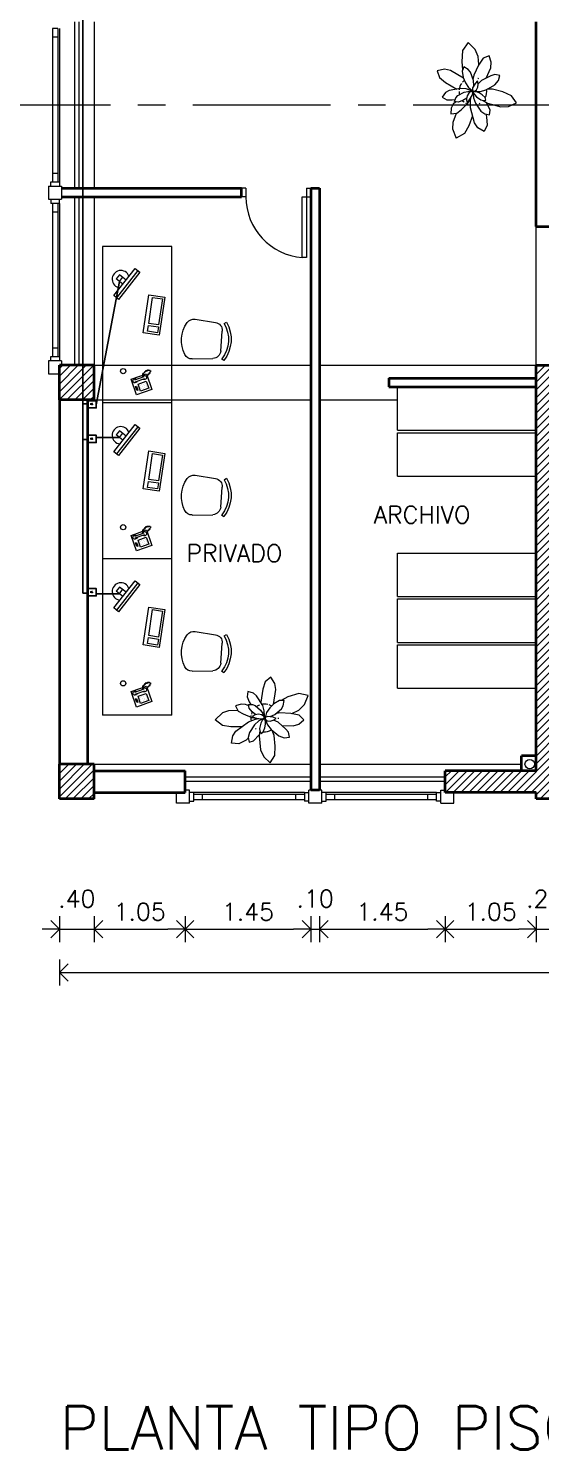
# Model space of a CAD drawing. Extents: x 952 to 1351, y -109 to 188.
# Drawn here: x 1267.89 to 1273.8, y 107.56 to 123.95 of the extents above; entities that cross this region are included whole.
import ezdxf

# ---------------------------------------------------------------- set-up
doc = ezdxf.new("R2010")
doc.units = 0
doc.header["$LTSCALE"] = 0.5
doc.linetypes.add('CENTER', pattern=[50.8, 31.75, -6.35, 6.35, -6.35])
doc.layers.get('0').update_dxf_attribs({"linetype": 'CONTINUOUS'})
doc.layers.get('Defpoints').update_dxf_attribs({"linetype": 'CONTINUOUS'})
for name, color, linetype, lineweight in [('Acotaciones', 9, 'CONTINUOUS', 9), ('Carpintería', 55, 'CONTINUOUS', 20), ('Detalles .05', 243, 'CONTINUOUS', 5), ('Detalles 01', 8, 'CONTINUOUS', 9), ('Equipamiento fijo', 31, 'CONTINUOUS', 13), ('Equipamiento movil', 33, 'CONTINUOUS', 9), ('Muros corte', 7, 'CONTINUOUS', 40), ('Punta 02', 11, 'CONTINUOUS', 20), ('Punta 05', 52, 'CONTINUOUS', 50), ('Tratamiento pisos', 251, 'CONTINUOUS', 9)]:
    doc.layers.add(name, color=color, linetype=linetype, lineweight=lineweight)
doc.layers.add('Cableado', color=100, linetype='CONTINUOUS')
doc.styles.add('Texto 2 mm', font='simplex.shx', dxfattribs={"height": 0.2})
doc.styles.add('Texto 5 mm', font='simplex.shx', dxfattribs={"height": 0.5})
doc.dimstyles.new('Primera línea', dxfattribs={"dimscale": 0, "dimtxt": 0.2, "dimasz": 0.2, "dimexe": 0.15, "dimexo": 0, "dimgap": 0.1, "dimtad": 1, "dimzin": 4, "dimdsep": 46, "dimtxsty": 'Texto 2 mm', "dimblk": 'OPEN90', "dimcen": 2.5, "dimclrd": 256, "dimclre": 256, "dimclrt": 256, "dimadec": 0, "dimazin": 0, "dimtfac": 1, "dimtmove": 2, "dimatfit": 3, "dimldrblk": 'OPEN90', "dimfxl": 1, "dimtolj": 1, "dimtzin": 0, "dimlwd": -1, "dimlwe": -1, "dimarcsym": 0})
doc.dimstyles.new('Segunda línea', dxfattribs={"dimscale": 0, "dimtxt": 0.2, "dimasz": 0.2, "dimexe": 0.15, "dimexo": 0.5, "dimgap": 0.1, "dimtad": 1, "dimzin": 4, "dimdsep": 46, "dimtxsty": 'Texto 2 mm', "dimblk": 'OPEN90', "dimcen": 2.5, "dimclrd": 256, "dimclre": 256, "dimclrt": 256, "dimadec": 0, "dimazin": 0, "dimtfac": 1, "dimtmove": 2, "dimatfit": 3, "dimldrblk": 'OPEN90', "dimfxl": 1, "dimtolj": 1, "dimtzin": 0, "dimlwd": -1, "dimlwe": -1, "dimarcsym": 0})
pattern_1 = [(45, (53.60664, 2.86039), (-0.0449012806, 0.0449012806), [])]

# ---------------------------------------------------------------- blocks, each defined once
blk = doc.blocks.new('Plant1')
for p, q in [((1.24, 11.02), (-0.18, 7.33)), ((2.94, 14.02), (1.24, 11.02)), ((5.75, 15.65), (2.94, 14.02)), ((6.8, 12.64), (5.75, 15.65)), ((6.67, 9.74), (6.8, 12.64)), ((-10.15, 7.82), (-12.56, 7.25)), ((-12.56, 7.25), (-11.81, 4.91)), ((-8.01, 7.41), (-10.15, 7.82)), ((-4.41, 5.37), (-8.01, 7.41)), ((-4.94, 10.5), (-5.47, 8.7)), ((-5.47, 8.7), (-5.1, 7.19)), ((-5.1, 7.19), (-3.73, 3.58)), ((-3.11, 9.8), (-4.94, 10.5)), ((-1.65, 8.27), (-3.11, 9.8)), ((-0.15, 4.91), (-1.65, 8.27)), ((-0.18, 7.33), (-0.36, 5.38)), ((7.53, 5.66), (4.58, 4.62)), ((4.8, 4.93), (6.67, 9.74)), ((9.19, 5.31), (7.53, 5.66)), ((8.7, 3.64), (9.19, 5.31)), ((-15.39, 2.27), (-18.09, -0.04)), ((-12.63, 3.17), (-15.39, 2.27)), ((-9.66, 3.14), (-12.63, 3.17)), ((-11.81, 4.91), (-9.42, 2.94)), ((-9.42, 2.94), (-5.88, 0.9)), ((-3.93, 0.56), (-7.13, -0.21)), ((-5.88, 0.9), (-4.34, 0.46)), ((-2.06, 0.5), (-3.93, 0.56)), ((-2.48, 2.2), (-3.75, 2.12)), ((-3.75, 2.12), (-2.91, 1.21)), ((-3.73, 3.58), (-2.59, 2.19)), ((-2.91, 1.21), (-1.29, 0)), ((-1.34, 2), (-2.48, 2.2)), ((-1.9, 0.46), (-2.06, 0.5)), ((-0.39, 1.34), (-1.34, 2)), ((-0.56, -0.12), (-0.19, 0)), ((-0.12, 0.81), (-0.39, 1.34)), ((-0.19, 0), (-0.12, 0.06)), ((0.25, 2.69), (-0.15, 4.91)), ((-0.06, 0.25), (-0.12, 0.81)), ((-0.12, 0.06), (-0.06, 0.25)), ((-0.11, 0.67), (0.06, 0.81)), ((0.06, 0.81), (0.25, 2.69)), ((0.31, 1.31), (0.12, 0.38)), ((0.12, 0.38), (0.19, 0.25)), ((0.19, 0.25), (0.38, 0.19)), ((0.73, 2.26), (0.31, 1.31)), ((0.38, 0.19), (1.25, 0.44)), ((0.47, 0.22), (0.69, 0)), ((0.69, 0), (2.44, 0)), ((1.6, 3.31), (0.73, 2.26)), ((1.25, 0.44), (2.18, 1.1)), ((2.74, 4.3), (1.6, 3.31)), ((2.18, 1.1), (3.4, 2.61)), ((2.44, 0), (4.43, 0.51)), ((3.75, 4.5), (2.74, 4.3)), ((3.4, 2.61), (3.75, 3.44)), ((3.75, 3.45), (4.8, 4.93)), ((3.75, 3.44), (3.75, 4.5)), ((4.43, 0.51), (7.5, 2.24)), ((7.5, 2.24), (8.7, 3.64)), ((8.78, 3.92), (9.84, 4.12)), ((9.84, 4.12), (12.89, 4.12)), ((13.53, 0.5), (11.66, -0.54)), ((12.89, 4.12), (15.19, 2.69)), ((15.19, 2.69), (13.53, 0.5)), ((-18.09, -0.04), (-15.37, -2.32)), ((-15.37, -2.32), (-11.22, -3.04)), ((-11.22, -3.04), (-8.38, -3)), ((-8.2, -0.91), (-9.38, -2.5)), ((-9.38, -2.5), (-7.87, -3.25)), ((-5.18, -2.97), (-8.45, -7.47)), ((-7.13, -0.21), (-8.2, -0.91)), ((-7.87, -3.25), (-5.44, -3.05)), ((-5.44, -3.05), (-3.38, -2.45)), ((-3.38, -2.45), (-1.56, -1.44)), ((-1.56, -1.44), (-0.5, -0.38)), ((-1.12, -2.44), (-1.55, -4.42)), ((-1.55, -4.42), (-1.12, -8.67)), ((-1.29, 0), (-0.56, -0.12)), ((-0.38, -0.81), (-1.12, -2.44)), ((-0.31, -0.5), (-0.59, -0.46)), ((-0.5, -0.38), (-0.5, -0.12)), ((0.06, -0.62), (-0.38, -0.81)), ((-0.26, -0.76), (-0.31, -0.5)), ((-0.19, -1.81), (-0.07, -0.68)), ((0.01, -3.25), (-0.19, -1.81)), ((0.12, -0.12), (0, -0.44)), ((0, -0.44), (0.12, -1)), ((1.03, -5.66), (0.01, -3.25)), ((0.56, -0.06), (0.12, -0.12)), ((0.12, -1), (0.45, -1.59)), ((0.45, -1.59), (1.43, -2.3)), ((1.53, -0.38), (0.56, -0.06)), ((1.43, -2.3), (2.56, -2.56)), ((3.06, -1.61), (1.53, -0.38)), ((3.19, -1.19), (2.01, -0.77)), ((2.38, -1), (2.23, -0.95)), ((2.32, -2.51), (3.05, -4.05)), ((4.2, -2.28), (2.38, -1)), ((2.56, -2.56), (3.88, -2.56)), ((3.05, -4.05), (3.43, -5.82)), ((3.88, -2.56), (3.06, -1.61)), ((6, -1.48), (3.19, -1.19)), ((6.42, -4.94), (4.2, -2.28)), ((11.66, -0.54), (6, -1.48)), ((7.5, -6.71), (6.42, -4.94)), ((9.02, -0.98), (12.56, -2.76)), ((12.56, -2.76), (15.17, -4.6)), ((15.17, -4.6), (16.61, -7.77)), ((-8.45, -7.47), (-9.18, -9.67)), ((-9.18, -9.67), (-8.88, -12.44)), ((-6.25, -11.82), (-4.21, -9.77)), ((-4.21, -9.77), (-1.41, -5.8)), ((-1.12, -8.67), (-0.57, -10.07)), ((-0.57, -10.07), (1, -11.56)), ((1, -11.56), (2.25, -9.87)), ((1.72, -6.45), (1.03, -5.66)), ((3.06, -7.12), (1.72, -6.45)), ((2.25, -9.87), (2.39, -7.87)), ((2.39, -7.87), (2.32, -6.75)), ((3.43, -5.82), (3.06, -7.12)), ((3.19, -6.68), (4.04, -7.69)), ((4.04, -7.69), (5.41, -8.56)), ((5.41, -8.56), (7.5, -8.88)), ((7.5, -8.88), (7.5, -6.71)), ((7.5, -6.98), (10.72, -8.45)), ((10.72, -8.45), (13.06, -8.78)), ((13.06, -8.78), (16.61, -7.77)), ((-8.88, -12.44), (-6.25, -11.82))]:
    blk.add_line(p, q)
for start, end in [(172.4345, 176.9296), (149.2581, 153.7532), (57.1582, 93.2041), (21.2653, 25.7604), (212.1423, 223.5771), (229.8179, 257.6637), (265.2848, 278.7499), (306.6551, 316.418), (323.0282, 344.4965)]:
    blk.add_arc((0, 0), 5.12, start, end)
blk = doc.blocks.new('_Open90')
at = {"color": 0, "linetype": 'ByBlock', "lineweight": -2}
for p, q in [((0, 0), (-1, 0)), ((-0.5, 0.5), (0, 0)), ((0, 0), (-0.5, -0.5))]:
    blk.add_line(p, q, dxfattribs=at)
blk = doc.blocks.new('*D383')
at = {"layer": 'Acotaciones', "transparency": 16777216}
for p, q in [((1268.652, 113.716), (1268.652, 113.416)), ((1269.702, 113.716), (1269.702, 113.416)), ((1268.852, 113.566), (1269.502, 113.566))]:
    blk.add_line(p, q, dxfattribs=at)
at = {"layer": 'Defpoints', "color": 0, "transparency": 16777216}
for p in [(1268.652, 113.716), (1269.702, 113.716), (1269.702, 113.566)]:
    blk.add_point(p, dxfattribs=at)
at = {"layer": 'Acotaciones', "transparency": 16777216, "xscale": 0.2, "yscale": 0.2, "zscale": 0.2, "rotation": 180}
blk.add_blockref('_Open90', (1268.652, 113.566), dxfattribs=at)
at = {"layer": 'Acotaciones', "transparency": 16777216, "xscale": 0.2, "yscale": 0.2, "zscale": 0.2}
blk.add_blockref('_Open90', (1269.702, 113.566), dxfattribs=at)
at = {"layer": 'Acotaciones', "transparency": 16777216, "insert": (1269.177, 113.766), "char_height": 0.2, "attachment_point": 5, "style": 'Texto 2 mm'}
blk.add_mtext('\\A1;1.05', dxfattribs=at)
blk = doc.blocks.new('*D384')
at = {"layer": 'Acotaciones', "transparency": 16777216}
for p, q in [((1269.702, 113.716), (1269.702, 113.416)), ((1271.152, 113.716), (1271.152, 113.416)), ((1269.902, 113.566), (1270.952, 113.566))]:
    blk.add_line(p, q, dxfattribs=at)
at = {"layer": 'Defpoints', "color": 0, "transparency": 16777216}
for p in [(1269.702, 113.716), (1271.152, 113.716), (1271.152, 113.566)]:
    blk.add_point(p, dxfattribs=at)
at = {"layer": 'Acotaciones', "transparency": 16777216, "xscale": 0.2, "yscale": 0.2, "zscale": 0.2, "rotation": 180}
blk.add_blockref('_Open90', (1269.702, 113.566), dxfattribs=at)
at = {"layer": 'Acotaciones', "transparency": 16777216, "xscale": 0.2, "yscale": 0.2, "zscale": 0.2}
blk.add_blockref('_Open90', (1271.152, 113.566), dxfattribs=at)
at = {"layer": 'Acotaciones', "transparency": 16777216, "insert": (1270.427, 113.766), "char_height": 0.2, "attachment_point": 5, "style": 'Texto 2 mm'}
blk.add_mtext('\\A1;1.45', dxfattribs=at)
blk = doc.blocks.new('*D385')
at = {"layer": 'Acotaciones', "transparency": 16777216}
for p, q in [((1271.252, 113.716), (1271.252, 113.416)), ((1272.702, 113.716), (1272.702, 113.416)), ((1271.452, 113.566), (1272.502, 113.566))]:
    blk.add_line(p, q, dxfattribs=at)
at = {"layer": 'Defpoints', "color": 0, "transparency": 16777216}
for p in [(1271.252, 113.716), (1272.702, 113.716), (1272.702, 113.566)]:
    blk.add_point(p, dxfattribs=at)
at = {"layer": 'Acotaciones', "transparency": 16777216, "xscale": 0.2, "yscale": 0.2, "zscale": 0.2, "rotation": 180}
blk.add_blockref('_Open90', (1271.252, 113.566), dxfattribs=at)
at = {"layer": 'Acotaciones', "transparency": 16777216, "xscale": 0.2, "yscale": 0.2, "zscale": 0.2}
blk.add_blockref('_Open90', (1272.702, 113.566), dxfattribs=at)
at = {"layer": 'Acotaciones', "transparency": 16777216, "insert": (1271.977, 113.766), "char_height": 0.2, "attachment_point": 5, "style": 'Texto 2 mm'}
blk.add_mtext('\\A1;1.45', dxfattribs=at)
blk = doc.blocks.new('*D386')
at = {"layer": 'Acotaciones', "transparency": 16777216}
for p, q in [((1272.702, 113.716), (1272.702, 113.416)), ((1273.752, 113.716), (1273.752, 113.416)), ((1272.902, 113.566), (1273.552, 113.566))]:
    blk.add_line(p, q, dxfattribs=at)
at = {"layer": 'Defpoints', "color": 0, "transparency": 16777216}
for p in [(1272.702, 113.716), (1273.752, 113.716), (1273.752, 113.566)]:
    blk.add_point(p, dxfattribs=at)
at = {"layer": 'Acotaciones', "transparency": 16777216, "xscale": 0.2, "yscale": 0.2, "zscale": 0.2, "rotation": 180}
blk.add_blockref('_Open90', (1272.702, 113.566), dxfattribs=at)
at = {"layer": 'Acotaciones', "transparency": 16777216, "xscale": 0.2, "yscale": 0.2, "zscale": 0.2}
blk.add_blockref('_Open90', (1273.752, 113.566), dxfattribs=at)
at = {"layer": 'Acotaciones', "transparency": 16777216, "insert": (1273.227, 113.766), "char_height": 0.2, "attachment_point": 5, "style": 'Texto 2 mm'}
blk.add_mtext('\\A1;1.05', dxfattribs=at)
blk = doc.blocks.new('*D400')
at = {"layer": 'Acotaciones', "transparency": 16777216}
for p, q in [((1268.252, 113.216), (1268.252, 112.916)), ((1296.452, 113.216), (1296.452, 112.916)), ((1268.452, 113.066), (1296.252, 113.066))]:
    blk.add_line(p, q, dxfattribs=at)
at = {"layer": 'Defpoints', "color": 0, "transparency": 16777216}
for p in [(1268.252, 113.716), (1296.452, 113.716), (1296.452, 113.066)]:
    blk.add_point(p, dxfattribs=at)
at = {"layer": 'Acotaciones', "transparency": 16777216, "xscale": 0.2, "yscale": 0.2, "zscale": 0.2, "rotation": 180}
blk.add_blockref('_Open90', (1268.252, 113.066), dxfattribs=at)
at = {"layer": 'Acotaciones', "transparency": 16777216, "xscale": 0.2, "yscale": 0.2, "zscale": 0.2}
blk.add_blockref('_Open90', (1296.452, 113.066), dxfattribs=at)
at = {"layer": 'Acotaciones', "transparency": 16777216, "insert": (1282.352, 113.266), "char_height": 0.2, "attachment_point": 5, "style": 'Texto 2 mm'}
blk.add_mtext('\\A1;28.20', dxfattribs=at)
blk = doc.blocks.new('TELEFONO')
at = {"layer": 'Detalles .05'}
for p, q in [((0.139, 0.134), (-0.098, 0.134)), ((-0.098, 0.134), (-0.098, -0.099)), ((-0.071, 0.089), (-0.071, -0.055)), ((-0.043, 0.089), (-0.043, -0.055)), ((0.108, 0.063), (0, 0.063)), ((0, 0.063), (0, -0.063)), ((0.081, 0.108), (0.023, 0.108)), ((0.023, 0.108), (0.023, 0.094)), ((0.023, 0.094), (0.081, 0.094)), ((0.027, 0.041), (0.027, 0.041)), ((0.027, 0.014), (0.027, 0.014)), ((0.054, 0.041), (0.054, 0.041)), ((0.054, 0.014), (0.054, 0.014)), ((0.081, 0.094), (0.081, 0.108)), ((0.081, 0.041), (0.081, 0.041)), ((0.081, 0.014), (0.081, 0.014)), ((0.108, -0.063), (0.108, 0.063)), ((0.139, -0.099), (0.139, 0.134)), ((-0.129, -0.104), (-0.147, -0.11)), ((-0.129, -0.116), (-0.147, -0.121)), ((-0.129, -0.127), (-0.147, -0.133)), ((-0.129, -0.139), (-0.147, -0.145)), ((-0.124, -0.093), (-0.141, -0.098)), ((-0.124, -0.15), (-0.141, -0.156)), ((-0.118, -0.081), (-0.135, -0.087)), ((-0.118, -0.162), (-0.135, -0.168)), ((-0.112, -0.07), (-0.129, -0.075)), ((-0.106, -0.058), (-0.124, -0.064)), ((-0.104, -0.17), (-0.122, -0.176)), ((-0.101, -0.047), (-0.118, -0.052)), ((-0.089, -0.156), (-0.106, -0.162)), ((-0.083, -0.145), (-0.101, -0.15)), ((-0.098, -0.099), (0.139, -0.099)), ((-0.078, -0.133), (-0.095, -0.139)), ((-0.072, -0.121), (-0.089, -0.127)), ((-0.067, -0.083), (-0.078, -0.116)), ((0, -0.063), (0.108, -0.063)), ((0.027, -0.013), (0.027, -0.013)), ((0.027, -0.04), (0.027, -0.04)), ((0.054, -0.013), (0.054, -0.013)), ((0.054, -0.04), (0.054, -0.04)), ((0.081, -0.013), (0.081, -0.013)), ((0.081, -0.04), (0.081, -0.04))]:
    blk.add_line(p, q, dxfattribs=at)
for centre, start, end in [((-0.057, 0.089), 298.4915, 241.5085), ((-0.057, -0.055), 118.4915, 61.5085)]:
    blk.add_arc(centre, 0.0302, start, end, dxfattribs=at)
blk = doc.blocks.new('RECTANG')
for p, q in [((1, 1), (0, 1)), ((0, 1), (0, 0)), ((1, 0), (1, 1)), ((0, 0), (1, 0))]:
    blk.add_line(p, q)
blk = doc.blocks.new('KEYBOARD', base_point=(60, 294))
for p, xscale, yscale, zscale in [((60, 294), 19, 8, 19), ((61, 295), 13, 5, 13), ((75, 295), 3, 5, 3)]:
    blk.add_blockref('RECTANG', p, dxfattribs=dict(xscale=xscale, yscale=yscale, zscale=zscale))
blk = doc.blocks.new('silla compu')
for p, q in [((-0.198, 0.131), (-0.215, -0.107)), ((0.255, 0.058), (0.197, -0.173)), ((-0.225, -0.207), (-0.247, -0.23)), ((0.092, -0.242), (-0.137, -0.206)), ((0.175, -0.271), (0.188, -0.3))]:
    blk.add_line(p, q)
for centre, radius, start, end in [((-0.105, 0.124), 0.0936, 112.4967, 175.8734), ((-0.005, -0.116), 0.354, 49.3107, 112.4967), ((0.175, 0.085), 0.0838, 341.6928, 53.5518), ((-0.122, -0.113), 0.0936, 175.8734, 260.9037), ((0.022, 0.055), 0.392, 226.6455, 295.1618), ((0.022, 0.055), 0.361, 226.6972, 295.1102), ((0.098, -0.138), 0.105, 266.1879, 340.6498)]:
    blk.add_arc(centre, radius, start, end)

msp = doc.modelspace()

# ---------------------------------------------------------------- hatches: boundary and pattern name
at = {"layer": 'Detalles 01'}
h = msp.add_hatch(dxfattribs=at)
h.set_pattern_fill('ANSI31,_O', color=256, scale=0.02)
h.set_pattern_definition(pattern_1)
h.paths.add_polyline_path([(1268.652, 120.066), (1268.252, 120.066), (1268.252, 119.666), (1268.652, 119.666)])
h = msp.add_hatch(dxfattribs=at)
h.set_pattern_fill('ANSI31,_O', color=256, scale=0.02)
h.set_pattern_definition(pattern_1)
h.paths.add_polyline_path([(1275.252, 117.041), (1274.002, 117.041), (1274.002, 120.066), (1273.752, 120.066), (1273.752, 115.391), (1272.702, 115.391), (1272.702, 115.141), (1273.752, 115.141), (1273.752, 115.066), (1274.002, 115.066), (1274.002, 116.791), (1275.252, 116.791)])
h.paths.add_polyline_path([(1279.752, 120.066), (1279.502, 120.066), (1279.502, 117.041), (1278.252, 117.041), (1278.252, 116.791), (1279.502, 116.791), (1279.502, 115.066), (1279.752, 115.066), (1279.752, 115.141), (1280.802, 115.141), (1280.802, 115.391), (1279.752, 115.391)])
h = msp.add_hatch(dxfattribs=at)
h.set_pattern_fill('ANSI31,_O', color=256, scale=0.02)
h.set_pattern_definition(pattern_1)
h.paths.add_polyline_path([(1268.652, 115.466), (1268.252, 115.466), (1268.252, 115.066), (1268.652, 115.066)])

# ---------------------------------------------------------------- linework, layer by layer
at = {"layer": 'Acotaciones'}
for p, q in [((1268.252, 113.716), (1268.252, 113.416)), ((1268.252, 113.566), (1268.052, 113.566)), ((1268.152, 113.666), (1268.252, 113.566)), ((1268.252, 113.566), (1268.152, 113.466)), ((1268.252, 113.566), (1268.652, 113.566)), ((1271.152, 113.566), (1271.252, 113.566)), ((1273.752, 113.566), (1274.252, 113.566))]:
    msp.add_line(p, q, dxfattribs=at)
at = {"layer": 'Cableado'}
for p, q in [((1268.521, 128.226), (1268.521, 117.439)), ((1268.944, 121.032), (1268.677, 119.611)), ((1268.521, 119.619), (1268.577, 119.619)), ((1268.521, 119.21), (1268.577, 119.21)), ((1268.944, 119.232), (1268.677, 119.232)), ((1268.521, 117.439), (1268.577, 117.439)), ((1268.944, 117.432), (1268.677, 117.432))]:
    msp.add_line(p, q, dxfattribs=at)
for points in [[(1268.577, 119.657), (1268.677, 119.657), (1268.677, 119.573), (1268.577, 119.573)], [(1268.577, 119.259), (1268.677, 119.259), (1268.677, 119.174), (1268.577, 119.174)], [(1268.577, 117.491), (1268.677, 117.491), (1268.677, 117.407), (1268.577, 117.407)]]:
    msp.add_lwpolyline(points, close=True, dxfattribs=at)
at = {"layer": 'Carpintería'}
for p, q in [((1268.172, 123.949), (1268.172, 122.182)), ((1268.232, 123.949), (1268.172, 123.949)), ((1268.232, 123.949), (1268.232, 122.182)), ((1268.232, 123.849), (1268.172, 123.849)), ((1268.172, 122.282), (1268.232, 122.282)), ((1268.127, 122.132), (1268.127, 121.982)), ((1268.127, 122.132), (1268.277, 122.132)), ((1268.152, 122.132), (1268.152, 122.182)), ((1268.152, 122.182), (1268.252, 122.182)), ((1268.252, 122.182), (1268.252, 122.132)), ((1268.277, 122.132), (1268.277, 121.982)), ((1270.402, 122.107), (1270.352, 122.107)), ((1270.402, 122.107), (1270.402, 122.007)), ((1271.102, 122.107), (1271.102, 122.007)), ((1271.102, 122.107), (1271.152, 122.107)), ((1268.127, 121.982), (1268.277, 121.982)), ((1268.152, 121.982), (1268.152, 121.932)), ((1268.252, 121.932), (1268.152, 121.932)), ((1268.172, 121.932), (1268.172, 120.166)), ((1268.232, 121.932), (1268.232, 120.166)), ((1268.252, 121.932), (1268.252, 121.982)), ((1270.402, 122.007), (1270.352, 122.007)), ((1271.052, 121.307), (1271.052, 122.007)), ((1271.052, 122.007), (1271.102, 122.007)), ((1271.102, 122.007), (1271.152, 122.007)), ((1271.102, 122.007), (1271.102, 121.307)), ((1268.232, 121.832), (1268.172, 121.832)), ((1271.102, 121.307), (1271.052, 121.307)), ((1268.172, 120.266), (1268.232, 120.266)), ((1268.277, 120.116), (1268.127, 120.116)), ((1268.127, 120.116), (1268.127, 119.966)), ((1268.152, 120.116), (1268.152, 120.166)), ((1268.152, 120.166), (1268.252, 120.166)), ((1268.252, 120.166), (1268.252, 120.116)), ((1268.277, 120.116), (1268.277, 120.066)), ((1268.127, 119.966), (1268.252, 119.966)), ((1269.602, 115.016), (1269.602, 115.141)), ((1269.752, 115.166), (1269.702, 115.166)), ((1269.752, 115.016), (1269.752, 115.166)), ((1269.802, 115.141), (1269.752, 115.141)), ((1269.752, 115.041), (1269.802, 115.041)), ((1269.802, 115.041), (1269.802, 115.141)), ((1269.802, 115.121), (1271.077, 115.121)), ((1269.802, 115.061), (1271.077, 115.061)), ((1269.902, 115.061), (1269.902, 115.121)), ((1270.977, 115.061), (1270.977, 115.121)), ((1271.077, 115.141), (1271.077, 115.041)), ((1271.077, 115.141), (1271.127, 115.141)), ((1271.127, 115.041), (1271.077, 115.041)), ((1271.127, 115.016), (1271.127, 115.166)), ((1271.152, 115.166), (1271.127, 115.166)), ((1271.277, 115.166), (1271.252, 115.166)), ((1271.277, 115.016), (1271.277, 115.166)), ((1271.327, 115.141), (1271.277, 115.141)), ((1271.277, 115.041), (1271.327, 115.041)), ((1271.327, 115.041), (1271.327, 115.141)), ((1271.327, 115.121), (1272.602, 115.121)), ((1271.327, 115.061), (1272.602, 115.061)), ((1271.427, 115.061), (1271.427, 115.121)), ((1272.502, 115.061), (1272.502, 115.121)), ((1272.602, 115.041), (1272.602, 115.141)), ((1272.602, 115.141), (1272.652, 115.141)), ((1272.652, 115.041), (1272.602, 115.041)), ((1272.652, 115.016), (1272.652, 115.166)), ((1272.652, 115.166), (1272.702, 115.166)), ((1272.802, 115.016), (1272.802, 115.141)), ((1269.752, 115.016), (1269.602, 115.016)), ((1271.277, 115.016), (1271.127, 115.016)), ((1272.652, 115.016), (1272.802, 115.016))]:
    msp.add_line(p, q, dxfattribs=at)
at = {"layer": 'Detalles 01'}
for p, q in [((1268.427, 124.024), (1268.427, 122.107)), ((1268.477, 124.024), (1268.477, 122.107)), ((1268.252, 121.932), (1268.252, 120.166)), ((1268.427, 122.007), (1268.427, 120.066)), ((1268.477, 122.007), (1268.477, 120.066)), ((1271.152, 115.316), (1269.702, 115.316)), ((1271.152, 115.266), (1269.702, 115.266)), ((1272.702, 115.316), (1271.252, 115.316)), ((1272.702, 115.266), (1271.252, 115.266)), ((1271.077, 115.141), (1269.802, 115.141)), ((1272.602, 115.141), (1271.327, 115.141))]:
    msp.add_line(p, q, dxfattribs=at)
at = {"layer": 'Detalles 01', "linetype": 'CENTER', "ltscale": 0.1}
msp.add_line((1267.252, 123.066), (1275.643, 123.066), dxfattribs=at)
at = {"layer": 'Detalles 01'}
msp.add_circle((1273.677, 115.467), 0.055, dxfattribs=at)
msp.add_arc((1271.106, 122.009), 0.703, 180.1171, 265.6407, dxfattribs=at)
at = {"layer": 'Equipamiento fijo'}
for p, q in [((1272.152, 119.316), (1272.152, 119.816)), ((1272.152, 119.316), (1273.752, 119.316)), ((1272.152, 118.786), (1272.152, 119.286)), ((1272.152, 119.286), (1273.752, 119.286)), ((1272.152, 118.786), (1273.752, 118.786)), ((1272.152, 117.901), (1273.752, 117.901)), ((1272.152, 117.401), (1272.152, 117.901)), ((1272.152, 117.401), (1273.752, 117.401)), ((1272.152, 116.871), (1272.152, 117.371)), ((1272.152, 117.371), (1273.752, 117.371)), ((1272.152, 116.871), (1273.752, 116.871)), ((1272.152, 116.341), (1272.152, 116.841)), ((1272.152, 116.841), (1273.752, 116.841)), ((1272.152, 116.341), (1273.752, 116.341))]:
    msp.add_line(p, q, dxfattribs=at)
at = {"layer": 'Equipamiento movil'}
for p, q in [((1268.75, 121.433), (1268.75, 119.633)), ((1269.55, 121.433), (1268.75, 121.433)), ((1269.55, 119.633), (1269.55, 121.433)), ((1268.878, 120.868), (1269.126, 121.182)), ((1268.943, 121.109), (1268.906, 121.062)), ((1269.157, 121.157), (1268.91, 120.843)), ((1269.181, 121.139), (1268.933, 120.824)), ((1269.02, 121.048), (1268.943, 121.109)), ((1268.944, 121.032), (1268.981, 121.079)), ((1269.126, 121.182), (1269.181, 121.139)), ((1268.983, 121.001), (1268.906, 121.062)), ((1268.933, 120.824), (1268.878, 120.868)), ((1268.75, 119.633), (1268.75, 117.833)), ((1269.55, 119.633), (1268.75, 119.633)), ((1269.55, 119.633), (1268.75, 119.633)), ((1269.55, 117.833), (1269.55, 119.633)), ((1268.878, 119.068), (1269.126, 119.382)), ((1268.943, 119.309), (1268.906, 119.262)), ((1269.157, 119.357), (1268.91, 119.043)), ((1269.181, 119.339), (1268.933, 119.024)), ((1269.02, 119.248), (1268.943, 119.309)), ((1268.944, 119.232), (1268.981, 119.279)), ((1269.126, 119.382), (1269.181, 119.339)), ((1268.983, 119.201), (1268.906, 119.262)), ((1268.933, 119.024), (1268.878, 119.068)), ((1268.75, 117.833), (1268.75, 116.033)), ((1269.55, 117.833), (1268.75, 117.833)), ((1269.55, 117.833), (1268.75, 117.833)), ((1269.55, 116.033), (1269.55, 117.833)), ((1268.878, 117.268), (1269.126, 117.582)), ((1268.943, 117.509), (1268.906, 117.462)), ((1269.157, 117.557), (1268.91, 117.243)), ((1269.181, 117.539), (1268.933, 117.224)), ((1269.02, 117.448), (1268.943, 117.509)), ((1268.944, 117.432), (1268.981, 117.479)), ((1269.126, 117.582), (1269.181, 117.539)), ((1268.983, 117.401), (1268.906, 117.462)), ((1268.933, 117.224), (1268.878, 117.268)), ((1269.55, 116.033), (1268.75, 116.033))]:
    msp.add_line(p, q, dxfattribs=at)
for centre in [(1268.987, 119.998), (1268.987, 118.198), (1268.987, 116.398)]:
    msp.add_circle(centre, 0.03, dxfattribs=at)
for centre in [(1268.96, 121.058), (1268.96, 119.258), (1268.96, 117.458)]:
    msp.add_arc(centre, 0.1, 19.6916, 263.9196, dxfattribs=at)
at = {"layer": 'Muros corte'}
for p, q in [((1273.752, 121.666), (1273.752, 124.024)), ((1268.277, 122.107), (1270.352, 122.107)), ((1270.352, 122.007), (1270.352, 122.107)), ((1271.152, 122.107), (1271.152, 115.166)), ((1271.152, 122.107), (1271.252, 122.107)), ((1271.252, 122.107), (1271.252, 115.166)), ((1268.277, 122.007), (1270.352, 122.007)), ((1273.752, 121.666), (1275.252, 121.666)), ((1268.652, 120.066), (1268.252, 120.066)), ((1268.252, 119.666), (1268.252, 120.066)), ((1268.652, 119.666), (1268.652, 120.066)), ((1273.752, 120.066), (1274.002, 120.066)), ((1273.752, 115.391), (1273.752, 120.066)), ((1272.052, 119.916), (1273.752, 119.916)), ((1272.052, 119.916), (1272.052, 119.816)), ((1272.052, 119.816), (1273.752, 119.816)), ((1268.652, 119.666), (1268.252, 119.666)), ((1268.252, 119.666), (1268.252, 115.466)), ((1268.577, 119.666), (1268.577, 115.466)), ((1273.752, 115.561), (1273.582, 115.561)), ((1273.582, 115.391), (1273.582, 115.561)), ((1268.652, 115.466), (1268.252, 115.466)), ((1268.252, 115.066), (1268.252, 115.466)), ((1268.652, 115.066), (1268.652, 115.466)), ((1268.652, 115.391), (1269.702, 115.391)), ((1269.702, 115.141), (1269.702, 115.391)), ((1273.752, 115.391), (1272.702, 115.391)), ((1272.702, 115.141), (1272.702, 115.391)), ((1268.652, 115.066), (1268.252, 115.066)), ((1268.652, 115.141), (1269.702, 115.141)), ((1271.252, 115.166), (1271.152, 115.166)), ((1273.752, 115.141), (1272.702, 115.141)), ((1273.752, 115.066), (1273.752, 115.141)), ((1274.002, 115.066), (1273.752, 115.066))]:
    msp.add_line(p, q, dxfattribs=at)
at = {"layer": 'Tratamiento pisos'}
for p, q in [((1268.252, 123.949), (1268.252, 122.182)), ((1268.652, 124.024), (1268.652, 122.107)), ((1268.652, 122.007), (1268.652, 120.066)), ((1273.752, 120.066), (1273.752, 121.666)), ((1268.652, 120.066), (1271.152, 120.066)), ((1271.252, 120.066), (1273.752, 120.066)), ((1268.652, 119.666), (1271.152, 119.666)), ((1271.252, 119.666), (1272.152, 119.666)), ((1268.652, 115.466), (1271.152, 115.466)), ((1271.252, 115.466), (1273.582, 115.466))]:
    msp.add_line(p, q, dxfattribs=at)

# ---------------------------------------------------------------- block references
at = {"layer": 'Detalles .05'}
for name, p, xscale, yscale, zscale, rotation in [('Plant1', (1273.021, 123.223), 0.0312, 0.0312, 0.0312, 275.4822477110876), ('TELEFONO', (1269.206, 119.866), -0.8, 0.8, 0.8, 109.5246331456692), ('TELEFONO', (1269.206, 118.066), -0.8, 0.8, 0.8, 109.5246331456692), ('Plant1', (1270.619, 115.999), 0.0312, 0.0312, 0.0312, 207.0751781821673), ('TELEFONO', (1269.206, 116.266), -0.8, 0.8, 0.8, 109.5246331456692)]:
    msp.add_blockref(name, p, dxfattribs=dict(at, xscale=xscale, yscale=yscale, zscale=zscale, rotation=rotation))
at = {"layer": 'Equipamiento movil', "xscale": -0.02326153846132684, "yscale": 0.02326153846151868, "zscale": 0.02326153846153847, "rotation": 81.42196533294214}
for p in [(1269.468, 120.85), (1269.468, 119.05), (1269.468, 117.25)]:
    msp.add_blockref('KEYBOARD', p, dxfattribs=at)
at = {"layer": 'Equipamiento movil', "xscale": -1, "rotation": 76.81788753903416}
for p in [(1269.899, 120.374), (1269.899, 118.574), (1269.899, 116.774)]:
    msp.add_blockref('silla compu', p, dxfattribs=at)

# ---------------------------------------------------------------- texts
at = {"layer": 'Acotaciones', "char_height": 0.2, "attachment_point": 5, "style": 'Texto 2 mm'}
for s, insert in [('\\A1;.40', (1268.452, 113.915)), ('\\A1;.10', (1271.202, 113.916)), ('.25', (1273.85, 113.914))]:
    msp.add_mtext(s, dxfattribs=dict(at, insert=insert))
at = {"layer": 'Cableado', "char_height": 0.0159, "attachment_point": 1, "style": 'Texto 5 mm'}
for insert in [(1268.609, 119.624), (1268.609, 119.225), (1268.609, 117.458)]:
    msp.add_mtext_dynamic_manual_height_columns('RS', width=19.34546, gutter_width=2.5, heights=[0], dxfattribs=dict(at, insert=insert))
at = {"layer": 'Punta 02', "char_height": 0.2, "attachment_point": 1, "style": 'Texto 2 mm'}
for s, insert, width in [('ARCHIVO', (1271.878, 118.442), 1.29857), ('PRIVADO', (1269.717, 117.999), 1.26943)]:
    msp.add_mtext(s, dxfattribs=dict(at, insert=insert, width=width))
at = {"layer": 'Punta 05', "insert": (1268.256, 108.065), "char_height": 0.5, "width": 17.24555, "attachment_point": 1, "style": 'Texto 5 mm'}
msp.add_mtext('PLANTA TIPO PISOS 4º - Esc.: 1:100', dxfattribs=at)

# ---------------------------------------------------------------- dimensions: what is measured, and where the dimension line sits
at = {"layer": 'Acotaciones'}
for base, p1, p2, dimstyle, picture, middle in [((1269.702, 113.566), (1268.652, 113.716), (1269.702, 113.716), 'Primera línea', '*D383', (1269.177, 113.766)), ((1271.152, 113.566), (1269.702, 113.716), (1271.152, 113.716), 'Primera línea', '*D384', (1270.427, 113.766)), ((1272.702, 113.566), (1271.252, 113.716), (1272.702, 113.716), 'Primera línea', '*D385', (1271.977, 113.766)), ((1273.752, 113.566), (1272.702, 113.716), (1273.752, 113.716), 'Primera línea', '*D386', (1273.227, 113.766)), ((1296.452, 113.066), (1268.252, 113.716), (1296.452, 113.716), 'Segunda línea', '*D400', (1282.352, 113.266))]:
    dim = msp.add_linear_dim(base=base, p1=p1, p2=p2, dimstyle=dimstyle, override={"dimscale": 1}, dxfattribs=at)
    dim.commit()
    dim.dimension.update_dxf_attribs({"geometry": picture, "text_midpoint": middle})

doc.saveas('drawing.dxf')
